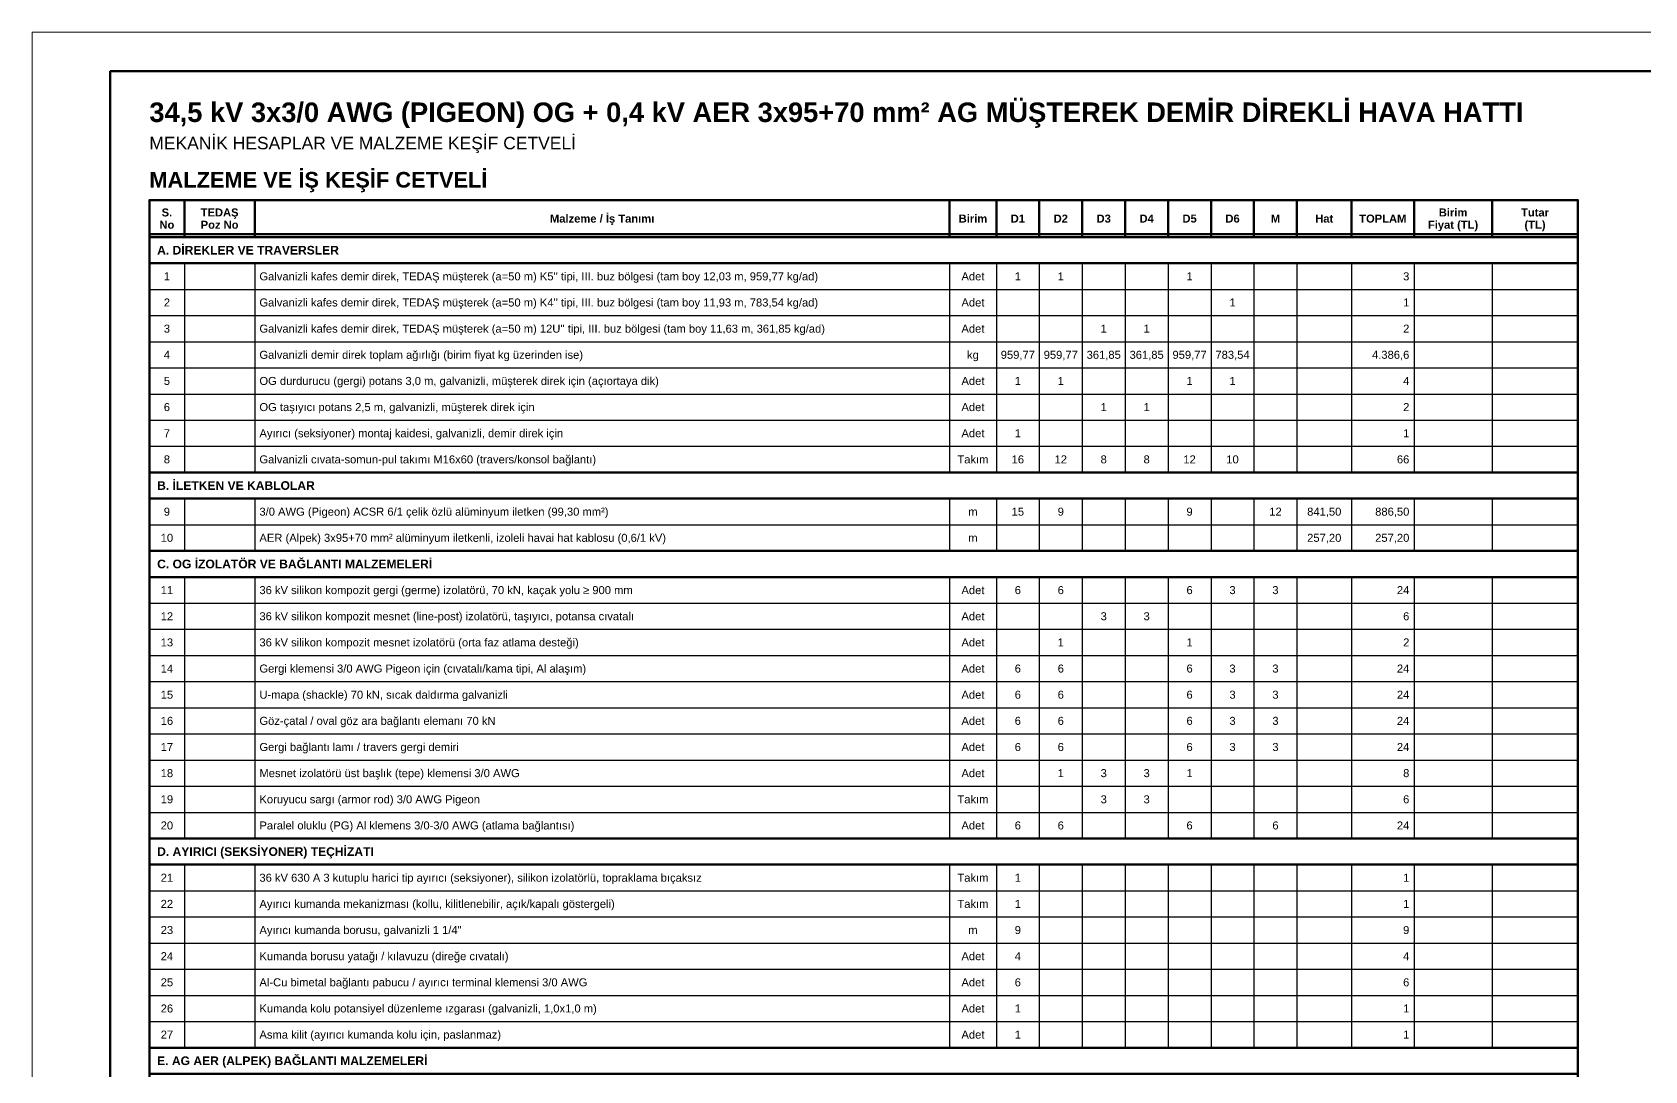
# Model space of a CAD drawing. Header units: millimetres. Extents: x 0 to 2439, y 0 to 841.
# Drawn here: x 1250 to 1663.1, y 574.9 to 841 of the extents above; entities that cross this region are included whole.
import ezdxf
from ezdxf.enums import TextEntityAlignment as Align

# ---------------------------------------------------------------- set-up
doc = ezdxf.new("R2010")
doc.units = ezdxf.units.MM
doc.header["$LTSCALE"] = 6
for name, color, linetype, lineweight in [('00-CERCEVE', 7, 'Continuous', 70), ('02-BASLIK', 7, 'Continuous', 50), ('42-TABLO', 7, 'Continuous', 25), ('43-TABLO-CERCEVE', 7, 'Continuous', 50)]:
    doc.layers.add(name, color=color, linetype=linetype, lineweight=lineweight)
doc.styles.add('TRK', font='arial.ttf', dxfattribs={"width": 0.9})
doc.styles.add('TRKB', font='arialbd.ttf', dxfattribs={"width": 0.9})

msp = doc.modelspace()

# ---------------------------------------------------------------- linework, layer by layer
at = {"layer": '00-CERCEVE', "lineweight": 18}
msp.add_lwpolyline([(1250, 0), (2439, 0), (2439, 841), (1250, 841)], close=True, dxfattribs=at)
at = {"layer": '00-CERCEVE'}
msp.add_lwpolyline([(1270, 10), (2429, 10), (2429, 831), (1270, 831)], close=True, dxfattribs=at)
at = {"layer": '42-TABLO'}
for p, q in [((1289, 781.8), (1289, 775.1)), ((1307, 781.8), (1307, 775.1)), ((1485, 781.8), (1485, 775.1)), ((1497, 781.8), (1497, 775.1)), ((1508, 781.8), (1508, 775.1)), ((1519, 781.8), (1519, 775.1)), ((1530, 781.8), (1530, 775.1)), ((1541, 781.8), (1541, 775.1)), ((1552, 781.8), (1552, 775.1)), ((1563, 781.8), (1563, 775.1)), ((1574, 781.8), (1574, 775.1)), ((1588, 781.8), (1588, 775.1)), ((1604, 781.8), (1604, 775.1)), ((1624, 781.8), (1624, 775.1)), ((1646, 781.8), (1646, 775.1)), ((1280, 775.1), (1646, 775.1)), ((1289, 775.1), (1289, 768.4)), ((1307, 775.1), (1307, 768.4)), ((1485, 775.1), (1485, 768.4)), ((1497, 775.1), (1497, 768.4)), ((1508, 775.1), (1508, 768.4)), ((1519, 775.1), (1519, 768.4)), ((1530, 775.1), (1530, 768.4)), ((1541, 775.1), (1541, 768.4)), ((1552, 775.1), (1552, 768.4)), ((1563, 775.1), (1563, 768.4)), ((1574, 775.1), (1574, 768.4)), ((1588, 775.1), (1588, 768.4)), ((1604, 775.1), (1604, 768.4)), ((1624, 775.1), (1624, 768.4)), ((1646, 775.1), (1646, 768.4)), ((1280, 768.4), (1646, 768.4)), ((1289, 768.4), (1289, 761.7)), ((1307, 768.4), (1307, 761.7)), ((1485, 768.4), (1485, 761.7)), ((1497, 768.4), (1497, 761.7)), ((1508, 768.4), (1508, 761.7)), ((1519, 768.4), (1519, 761.7)), ((1530, 768.4), (1530, 761.7)), ((1541, 768.4), (1541, 761.7)), ((1552, 768.4), (1552, 761.7)), ((1563, 768.4), (1563, 761.7)), ((1574, 768.4), (1574, 761.7)), ((1588, 768.4), (1588, 761.7)), ((1604, 768.4), (1604, 761.7)), ((1624, 768.4), (1624, 761.7)), ((1646, 768.4), (1646, 761.7)), ((1280, 761.7), (1646, 761.7)), ((1289, 761.7), (1289, 755)), ((1307, 761.7), (1307, 755)), ((1485, 761.7), (1485, 755)), ((1497, 761.7), (1497, 755)), ((1508, 761.7), (1508, 755)), ((1519, 761.7), (1519, 755)), ((1530, 761.7), (1530, 755)), ((1541, 761.7), (1541, 755)), ((1552, 761.7), (1552, 755)), ((1563, 761.7), (1563, 755)), ((1574, 761.7), (1574, 755)), ((1588, 761.7), (1588, 755)), ((1604, 761.7), (1604, 755)), ((1624, 761.7), (1624, 755)), ((1646, 761.7), (1646, 755)), ((1280, 755), (1646, 755)), ((1289, 755), (1289, 748.3)), ((1307, 755), (1307, 748.3)), ((1485, 755), (1485, 748.3)), ((1497, 755), (1497, 748.3)), ((1508, 755), (1508, 748.3)), ((1519, 755), (1519, 748.3)), ((1530, 755), (1530, 748.3)), ((1541, 755), (1541, 748.3)), ((1552, 755), (1552, 748.3)), ((1563, 755), (1563, 748.3)), ((1574, 755), (1574, 748.3)), ((1588, 755), (1588, 748.3)), ((1604, 755), (1604, 748.3)), ((1624, 755), (1624, 748.3)), ((1646, 755), (1646, 748.3)), ((1280, 748.3), (1646, 748.3)), ((1289, 748.3), (1289, 741.6)), ((1307, 748.3), (1307, 741.6)), ((1485, 748.3), (1485, 741.6)), ((1497, 748.3), (1497, 741.6)), ((1508, 748.3), (1508, 741.6)), ((1519, 748.3), (1519, 741.6)), ((1530, 748.3), (1530, 741.6)), ((1541, 748.3), (1541, 741.6)), ((1552, 748.3), (1552, 741.6)), ((1563, 748.3), (1563, 741.6)), ((1574, 748.3), (1574, 741.6)), ((1588, 748.3), (1588, 741.6)), ((1604, 748.3), (1604, 741.6)), ((1624, 748.3), (1624, 741.6)), ((1646, 748.3), (1646, 741.6)), ((1280, 741.6), (1646, 741.6)), ((1289, 741.6), (1289, 734.9)), ((1307, 741.6), (1307, 734.9)), ((1485, 741.6), (1485, 734.9)), ((1497, 741.6), (1497, 734.9)), ((1508, 741.6), (1508, 734.9)), ((1519, 741.6), (1519, 734.9)), ((1530, 741.6), (1530, 734.9)), ((1541, 741.6), (1541, 734.9)), ((1552, 741.6), (1552, 734.9)), ((1563, 741.6), (1563, 734.9)), ((1574, 741.6), (1574, 734.9)), ((1588, 741.6), (1588, 734.9)), ((1604, 741.6), (1604, 734.9)), ((1624, 741.6), (1624, 734.9)), ((1646, 741.6), (1646, 734.9)), ((1280, 734.9), (1646, 734.9)), ((1289, 734.9), (1289, 728.2)), ((1307, 734.9), (1307, 728.2)), ((1485, 734.9), (1485, 728.2)), ((1497, 734.9), (1497, 728.2)), ((1508, 734.9), (1508, 728.2)), ((1519, 734.9), (1519, 728.2)), ((1530, 734.9), (1530, 728.2)), ((1541, 734.9), (1541, 728.2)), ((1552, 734.9), (1552, 728.2)), ((1563, 734.9), (1563, 728.2)), ((1574, 734.9), (1574, 728.2)), ((1588, 734.9), (1588, 728.2)), ((1604, 734.9), (1604, 728.2)), ((1624, 734.9), (1624, 728.2)), ((1646, 734.9), (1646, 728.2)), ((1280, 728.2), (1646, 728.2)), ((1289, 721.5), (1289, 714.8)), ((1307, 721.5), (1307, 714.8)), ((1485, 721.5), (1485, 714.8)), ((1497, 721.5), (1497, 714.8)), ((1508, 721.5), (1508, 714.8)), ((1519, 721.5), (1519, 714.8)), ((1530, 721.5), (1530, 714.8)), ((1541, 721.5), (1541, 714.8)), ((1552, 721.5), (1552, 714.8)), ((1563, 721.5), (1563, 714.8)), ((1574, 721.5), (1574, 714.8)), ((1588, 721.5), (1588, 714.8)), ((1604, 721.5), (1604, 714.8)), ((1624, 721.5), (1624, 714.8)), ((1646, 721.5), (1646, 714.8)), ((1280, 714.8), (1646, 714.8)), ((1289, 714.8), (1289, 708.1)), ((1307, 714.8), (1307, 708.1)), ((1485, 714.8), (1485, 708.1)), ((1497, 714.8), (1497, 708.1)), ((1508, 714.8), (1508, 708.1)), ((1519, 714.8), (1519, 708.1)), ((1530, 714.8), (1530, 708.1)), ((1541, 714.8), (1541, 708.1)), ((1552, 714.8), (1552, 708.1)), ((1563, 714.8), (1563, 708.1)), ((1574, 714.8), (1574, 708.1)), ((1588, 714.8), (1588, 708.1)), ((1604, 714.8), (1604, 708.1)), ((1624, 714.8), (1624, 708.1)), ((1646, 714.8), (1646, 708.1)), ((1280, 708.1), (1646, 708.1)), ((1289, 701.4), (1289, 694.7)), ((1307, 701.4), (1307, 694.7)), ((1485, 701.4), (1485, 694.7)), ((1497, 701.4), (1497, 694.7)), ((1508, 701.4), (1508, 694.7)), ((1519, 701.4), (1519, 694.7)), ((1530, 701.4), (1530, 694.7)), ((1541, 701.4), (1541, 694.7)), ((1552, 701.4), (1552, 694.7)), ((1563, 701.4), (1563, 694.7)), ((1574, 701.4), (1574, 694.7)), ((1588, 701.4), (1588, 694.7)), ((1604, 701.4), (1604, 694.7)), ((1624, 701.4), (1624, 694.7)), ((1646, 701.4), (1646, 694.7)), ((1280, 694.7), (1646, 694.7)), ((1289, 694.7), (1289, 688)), ((1307, 694.7), (1307, 688)), ((1485, 694.7), (1485, 688)), ((1497, 694.7), (1497, 688)), ((1508, 694.7), (1508, 688)), ((1519, 694.7), (1519, 688)), ((1530, 694.7), (1530, 688)), ((1541, 694.7), (1541, 688)), ((1552, 694.7), (1552, 688)), ((1563, 694.7), (1563, 688)), ((1574, 694.7), (1574, 688)), ((1588, 694.7), (1588, 688)), ((1604, 694.7), (1604, 688)), ((1624, 694.7), (1624, 688)), ((1646, 694.7), (1646, 688)), ((1280, 688), (1646, 688)), ((1289, 688), (1289, 681.3)), ((1307, 688), (1307, 681.3)), ((1485, 688), (1485, 681.3)), ((1497, 688), (1497, 681.3)), ((1508, 688), (1508, 681.3)), ((1519, 688), (1519, 681.3)), ((1530, 688), (1530, 681.3)), ((1541, 688), (1541, 681.3)), ((1552, 688), (1552, 681.3)), ((1563, 688), (1563, 681.3)), ((1574, 688), (1574, 681.3)), ((1588, 688), (1588, 681.3)), ((1604, 688), (1604, 681.3)), ((1624, 688), (1624, 681.3)), ((1646, 688), (1646, 681.3)), ((1280, 681.3), (1646, 681.3)), ((1289, 681.3), (1289, 674.6)), ((1307, 681.3), (1307, 674.6)), ((1485, 681.3), (1485, 674.6)), ((1497, 681.3), (1497, 674.6)), ((1508, 681.3), (1508, 674.6)), ((1519, 681.3), (1519, 674.6)), ((1530, 681.3), (1530, 674.6)), ((1541, 681.3), (1541, 674.6)), ((1552, 681.3), (1552, 674.6)), ((1563, 681.3), (1563, 674.6)), ((1574, 681.3), (1574, 674.6)), ((1588, 681.3), (1588, 674.6)), ((1604, 681.3), (1604, 674.6)), ((1624, 681.3), (1624, 674.6)), ((1646, 681.3), (1646, 674.6)), ((1280, 674.6), (1646, 674.6)), ((1289, 674.6), (1289, 667.9)), ((1307, 674.6), (1307, 667.9)), ((1485, 674.6), (1485, 667.9)), ((1497, 674.6), (1497, 667.9)), ((1508, 674.6), (1508, 667.9)), ((1519, 674.6), (1519, 667.9)), ((1530, 674.6), (1530, 667.9)), ((1541, 674.6), (1541, 667.9)), ((1552, 674.6), (1552, 667.9)), ((1563, 674.6), (1563, 667.9)), ((1574, 674.6), (1574, 667.9)), ((1588, 674.6), (1588, 667.9)), ((1604, 674.6), (1604, 667.9)), ((1624, 674.6), (1624, 667.9)), ((1646, 674.6), (1646, 667.9)), ((1280, 667.9), (1646, 667.9)), ((1289, 667.9), (1289, 661.2)), ((1307, 667.9), (1307, 661.2)), ((1485, 667.9), (1485, 661.2)), ((1497, 667.9), (1497, 661.2)), ((1508, 667.9), (1508, 661.2)), ((1519, 667.9), (1519, 661.2)), ((1530, 667.9), (1530, 661.2)), ((1541, 667.9), (1541, 661.2)), ((1552, 667.9), (1552, 661.2)), ((1563, 667.9), (1563, 661.2)), ((1574, 667.9), (1574, 661.2)), ((1588, 667.9), (1588, 661.2)), ((1604, 667.9), (1604, 661.2)), ((1624, 667.9), (1624, 661.2)), ((1646, 667.9), (1646, 661.2)), ((1280, 661.2), (1646, 661.2)), ((1289, 661.2), (1289, 654.5)), ((1307, 661.2), (1307, 654.5)), ((1485, 661.2), (1485, 654.5)), ((1497, 661.2), (1497, 654.5)), ((1508, 661.2), (1508, 654.5)), ((1519, 661.2), (1519, 654.5)), ((1530, 661.2), (1530, 654.5)), ((1541, 661.2), (1541, 654.5)), ((1552, 661.2), (1552, 654.5)), ((1563, 661.2), (1563, 654.5)), ((1574, 661.2), (1574, 654.5)), ((1588, 661.2), (1588, 654.5)), ((1604, 661.2), (1604, 654.5)), ((1624, 661.2), (1624, 654.5)), ((1646, 661.2), (1646, 654.5)), ((1280, 654.5), (1646, 654.5)), ((1289, 654.5), (1289, 647.8)), ((1307, 654.5), (1307, 647.8)), ((1485, 654.5), (1485, 647.8)), ((1497, 654.5), (1497, 647.8)), ((1508, 654.5), (1508, 647.8)), ((1519, 654.5), (1519, 647.8)), ((1530, 654.5), (1530, 647.8)), ((1541, 654.5), (1541, 647.8)), ((1552, 654.5), (1552, 647.8)), ((1563, 654.5), (1563, 647.8)), ((1574, 654.5), (1574, 647.8)), ((1588, 654.5), (1588, 647.8)), ((1604, 654.5), (1604, 647.8)), ((1624, 654.5), (1624, 647.8)), ((1646, 654.5), (1646, 647.8)), ((1280, 647.8), (1646, 647.8)), ((1289, 647.8), (1289, 641.1)), ((1307, 647.8), (1307, 641.1)), ((1485, 647.8), (1485, 641.1)), ((1497, 647.8), (1497, 641.1)), ((1508, 647.8), (1508, 641.1)), ((1519, 647.8), (1519, 641.1)), ((1530, 647.8), (1530, 641.1)), ((1541, 647.8), (1541, 641.1)), ((1552, 647.8), (1552, 641.1)), ((1563, 647.8), (1563, 641.1)), ((1574, 647.8), (1574, 641.1)), ((1588, 647.8), (1588, 641.1)), ((1604, 647.8), (1604, 641.1)), ((1624, 647.8), (1624, 641.1)), ((1646, 647.8), (1646, 641.1)), ((1280, 641.1), (1646, 641.1)), ((1289, 641.1), (1289, 634.4)), ((1307, 641.1), (1307, 634.4)), ((1485, 641.1), (1485, 634.4)), ((1497, 641.1), (1497, 634.4)), ((1508, 641.1), (1508, 634.4)), ((1519, 641.1), (1519, 634.4)), ((1530, 641.1), (1530, 634.4)), ((1541, 641.1), (1541, 634.4)), ((1552, 641.1), (1552, 634.4)), ((1563, 641.1), (1563, 634.4)), ((1574, 641.1), (1574, 634.4)), ((1588, 641.1), (1588, 634.4)), ((1604, 641.1), (1604, 634.4)), ((1624, 641.1), (1624, 634.4)), ((1646, 641.1), (1646, 634.4)), ((1280, 634.4), (1646, 634.4)), ((1289, 627.7), (1289, 621)), ((1307, 627.7), (1307, 621)), ((1485, 627.7), (1485, 621)), ((1497, 627.7), (1497, 621)), ((1508, 627.7), (1508, 621)), ((1519, 627.7), (1519, 621)), ((1530, 627.7), (1530, 621)), ((1541, 627.7), (1541, 621)), ((1552, 627.7), (1552, 621)), ((1563, 627.7), (1563, 621)), ((1574, 627.7), (1574, 621)), ((1588, 627.7), (1588, 621)), ((1604, 627.7), (1604, 621)), ((1624, 627.7), (1624, 621)), ((1646, 627.7), (1646, 621)), ((1280, 621), (1646, 621)), ((1289, 621), (1289, 614.3)), ((1307, 621), (1307, 614.3)), ((1485, 621), (1485, 614.3)), ((1497, 621), (1497, 614.3)), ((1508, 621), (1508, 614.3)), ((1519, 621), (1519, 614.3)), ((1530, 621), (1530, 614.3)), ((1541, 621), (1541, 614.3)), ((1552, 621), (1552, 614.3)), ((1563, 621), (1563, 614.3)), ((1574, 621), (1574, 614.3)), ((1588, 621), (1588, 614.3)), ((1604, 621), (1604, 614.3)), ((1624, 621), (1624, 614.3)), ((1646, 621), (1646, 614.3)), ((1280, 614.3), (1646, 614.3)), ((1289, 614.3), (1289, 607.6)), ((1307, 614.3), (1307, 607.6)), ((1485, 614.3), (1485, 607.6)), ((1497, 614.3), (1497, 607.6)), ((1508, 614.3), (1508, 607.6)), ((1519, 614.3), (1519, 607.6)), ((1530, 614.3), (1530, 607.6)), ((1541, 614.3), (1541, 607.6)), ((1552, 614.3), (1552, 607.6)), ((1563, 614.3), (1563, 607.6)), ((1574, 614.3), (1574, 607.6)), ((1588, 614.3), (1588, 607.6)), ((1604, 614.3), (1604, 607.6)), ((1624, 614.3), (1624, 607.6)), ((1646, 614.3), (1646, 607.6)), ((1280, 607.6), (1646, 607.6)), ((1289, 607.6), (1289, 600.9)), ((1307, 607.6), (1307, 600.9)), ((1485, 607.6), (1485, 600.9)), ((1497, 607.6), (1497, 600.9)), ((1508, 607.6), (1508, 600.9)), ((1519, 607.6), (1519, 600.9)), ((1530, 607.6), (1530, 600.9)), ((1541, 607.6), (1541, 600.9)), ((1552, 607.6), (1552, 600.9)), ((1563, 607.6), (1563, 600.9)), ((1574, 607.6), (1574, 600.9)), ((1588, 607.6), (1588, 600.9)), ((1604, 607.6), (1604, 600.9)), ((1624, 607.6), (1624, 600.9)), ((1646, 607.6), (1646, 600.9)), ((1280, 600.9), (1646, 600.9)), ((1289, 600.9), (1289, 594.2)), ((1307, 600.9), (1307, 594.2)), ((1485, 600.9), (1485, 594.2)), ((1497, 600.9), (1497, 594.2)), ((1508, 600.9), (1508, 594.2)), ((1519, 600.9), (1519, 594.2)), ((1530, 600.9), (1530, 594.2)), ((1541, 600.9), (1541, 594.2)), ((1552, 600.9), (1552, 594.2)), ((1563, 600.9), (1563, 594.2)), ((1574, 600.9), (1574, 594.2)), ((1588, 600.9), (1588, 594.2)), ((1604, 600.9), (1604, 594.2)), ((1624, 600.9), (1624, 594.2)), ((1646, 600.9), (1646, 594.2)), ((1280, 594.2), (1646, 594.2)), ((1289, 594.2), (1289, 587.5)), ((1307, 594.2), (1307, 587.5)), ((1485, 594.2), (1485, 587.5)), ((1497, 594.2), (1497, 587.5)), ((1508, 594.2), (1508, 587.5)), ((1519, 594.2), (1519, 587.5)), ((1530, 594.2), (1530, 587.5)), ((1541, 594.2), (1541, 587.5)), ((1552, 594.2), (1552, 587.5)), ((1563, 594.2), (1563, 587.5)), ((1574, 594.2), (1574, 587.5)), ((1588, 594.2), (1588, 587.5)), ((1604, 594.2), (1604, 587.5)), ((1624, 594.2), (1624, 587.5)), ((1646, 594.2), (1646, 587.5)), ((1280, 587.5), (1646, 587.5)), ((1289, 587.5), (1289, 580.8)), ((1307, 587.5), (1307, 580.8)), ((1485, 587.5), (1485, 580.8)), ((1497, 587.5), (1497, 580.8)), ((1508, 587.5), (1508, 580.8)), ((1519, 587.5), (1519, 580.8)), ((1530, 587.5), (1530, 580.8)), ((1541, 587.5), (1541, 580.8)), ((1552, 587.5), (1552, 580.8)), ((1563, 587.5), (1563, 580.8)), ((1574, 587.5), (1574, 580.8)), ((1588, 587.5), (1588, 580.8)), ((1604, 587.5), (1604, 580.8)), ((1624, 587.5), (1624, 580.8)), ((1646, 587.5), (1646, 580.8)), ((1280, 580.8), (1646, 580.8))]:
    msp.add_line(p, q, dxfattribs=at)
at = {"layer": '43-TABLO-CERCEVE'}
for p, q in [((1280, 798), (1280, 306.1)), ((1289, 798), (1289, 788.5)), ((1307, 798), (1307, 788.5)), ((1485, 798), (1485, 788.5)), ((1497, 798), (1497, 788.5)), ((1508, 798), (1508, 788.5)), ((1519, 798), (1519, 788.5)), ((1530, 798), (1530, 788.5)), ((1541, 798), (1541, 788.5)), ((1552, 798), (1552, 788.5)), ((1563, 798), (1563, 788.5)), ((1574, 798), (1574, 788.5)), ((1588, 798), (1588, 788.5)), ((1604, 798), (1604, 788.5)), ((1624, 798), (1624, 788.5)), ((1646, 798), (1646, 788.5)), ((1646, 798), (1646, 306.1)), ((1280, 789.3), (1646, 789.3))]:
    msp.add_line(p, q, dxfattribs=at)
for points in [[(1280, 788.5), (1646, 788.5), (1646, 798), (1280, 798)], [(1280, 781.8), (1646, 781.8), (1646, 788.5), (1280, 788.5)], [(1280, 721.5), (1646, 721.5), (1646, 728.2), (1280, 728.2)], [(1280, 701.4), (1646, 701.4), (1646, 708.1), (1280, 708.1)], [(1280, 627.7), (1646, 627.7), (1646, 634.4), (1280, 634.4)], [(1280, 574.1), (1646, 574.1), (1646, 580.8), (1280, 580.8)]]:
    msp.add_lwpolyline(points, close=True, dxfattribs=at)

# ---------------------------------------------------------------- texts
at = {"layer": '02-BASLIK'}
for s, height, style, p in [('34,5 kV 3x3/0 AWG (PIGEON) OG + 0,4 kV AER 3x95+70 mm² AG MÜŞTEREK DEMİR DİREKLİ HAVA HATTI', 5, 'TRKB', (1280, 818)), ('MEKANİK HESAPLAR VE MALZEME KEŞİF CETVELİ', 3.2, 'TRK', (1280, 811))]:
    msp.add_text(s, height=height, dxfattribs=dict(at, style=style)).set_placement(p)
at = {"layer": '02-BASLIK', "style": 'TRKB'}
msp.add_text('MALZEME VE İŞ KEŞİF CETVELİ', height=4, dxfattribs=at).set_placement((1280, 800), align=Align.BOTTOM_LEFT)
at = {"layer": '42-TABLO'}
for s, style, p in [('S.', 'TRKB', (1284.5, 794.82)), ('TEDAŞ', 'TRKB', (1298, 794.82)), ('Malzeme / İş Tanımı', 'TRKB', (1396, 793.25)), ('Birim', 'TRKB', (1491, 793.25)), ('D1', 'TRKB', (1502.5, 793.25)), ('D2', 'TRKB', (1513.5, 793.25)), ('D3', 'TRKB', (1524.5, 793.25)), ('D4', 'TRKB', (1535.5, 793.25)), ('D5', 'TRKB', (1546.5, 793.25)), ('D6', 'TRKB', (1557.5, 793.25)), ('M', 'TRKB', (1568.5, 793.25)), ('Hat', 'TRKB', (1581, 793.25)), ('TOPLAM', 'TRKB', (1596, 793.25)), ('Birim', 'TRKB', (1614, 794.82)), ('Tutar', 'TRKB', (1635, 794.82)), ('No', 'TRKB', (1284.5, 791.67)), ('Poz No', 'TRKB', (1298, 791.67)), ('Fiyat (TL)', 'TRKB', (1614, 791.67)), ('(TL)', 'TRKB', (1635, 791.67)), ('1', 'TRK', (1284.5, 778.45)), ('Adet', 'TRK', (1491, 778.45)), ('1', 'TRK', (1502.5, 778.45)), ('1', 'TRK', (1513.5, 778.45)), ('1', 'TRK', (1546.5, 778.45)), ('2', 'TRK', (1284.5, 771.75)), ('Adet', 'TRK', (1491, 771.75)), ('1', 'TRK', (1557.5, 771.75)), ('3', 'TRK', (1284.5, 765.05)), ('Adet', 'TRK', (1491, 765.05)), ('1', 'TRK', (1524.5, 765.05)), ('1', 'TRK', (1535.5, 765.05)), ('4', 'TRK', (1284.5, 758.35)), ('kg', 'TRK', (1491, 758.35)), ('959,77', 'TRK', (1502.5, 758.35)), ('959,77', 'TRK', (1513.5, 758.35)), ('361,85', 'TRK', (1524.5, 758.35)), ('361,85', 'TRK', (1535.5, 758.35)), ('959,77', 'TRK', (1546.5, 758.35)), ('783,54', 'TRK', (1557.5, 758.35)), ('5', 'TRK', (1284.5, 751.65)), ('Adet', 'TRK', (1491, 751.65)), ('1', 'TRK', (1502.5, 751.65)), ('1', 'TRK', (1513.5, 751.65)), ('1', 'TRK', (1546.5, 751.65)), ('1', 'TRK', (1557.5, 751.65)), ('6', 'TRK', (1284.5, 744.95)), ('Adet', 'TRK', (1491, 744.95)), ('1', 'TRK', (1524.5, 744.95)), ('1', 'TRK', (1535.5, 744.95)), ('7', 'TRK', (1284.5, 738.25)), ('Adet', 'TRK', (1491, 738.25)), ('1', 'TRK', (1502.5, 738.25)), ('8', 'TRK', (1284.5, 731.55)), ('Takım', 'TRK', (1491, 731.55)), ('16', 'TRK', (1502.5, 731.55)), ('12', 'TRK', (1513.5, 731.55)), ('8', 'TRK', (1524.5, 731.55)), ('8', 'TRK', (1535.5, 731.55)), ('12', 'TRK', (1546.5, 731.55)), ('10', 'TRK', (1557.5, 731.55)), ('9', 'TRK', (1284.5, 718.15)), ('15', 'TRK', (1502.5, 718.15)), ('9', 'TRK', (1513.5, 718.15)), ('9', 'TRK', (1546.5, 718.15)), ('12', 'TRK', (1568.5, 718.15)), ('841,50', 'TRK', (1581, 718.15)), ('m', 'TRK', (1491, 718.15)), ('10', 'TRK', (1284.5, 711.45)), ('m', 'TRK', (1491, 711.45)), ('257,20', 'TRK', (1581, 711.45)), ('11', 'TRK', (1284.5, 698.05)), ('Adet', 'TRK', (1491, 698.05)), ('6', 'TRK', (1502.5, 698.05)), ('6', 'TRK', (1513.5, 698.05)), ('6', 'TRK', (1546.5, 698.05)), ('3', 'TRK', (1557.5, 698.05)), ('3', 'TRK', (1568.5, 698.05)), ('12', 'TRK', (1284.5, 691.35)), ('Adet', 'TRK', (1491, 691.35)), ('3', 'TRK', (1524.5, 691.35)), ('3', 'TRK', (1535.5, 691.35)), ('Adet', 'TRK', (1491, 684.65)), ('13', 'TRK', (1284.5, 684.65)), ('1', 'TRK', (1513.5, 684.65)), ('1', 'TRK', (1546.5, 684.65)), ('14', 'TRK', (1284.5, 677.95)), ('Adet', 'TRK', (1491, 677.95)), ('6', 'TRK', (1502.5, 677.95)), ('6', 'TRK', (1513.5, 677.95)), ('6', 'TRK', (1546.5, 677.95)), ('3', 'TRK', (1557.5, 677.95)), ('3', 'TRK', (1568.5, 677.95)), ('15', 'TRK', (1284.5, 671.25)), ('Adet', 'TRK', (1491, 671.25)), ('6', 'TRK', (1502.5, 671.25)), ('6', 'TRK', (1513.5, 671.25)), ('6', 'TRK', (1546.5, 671.25)), ('3', 'TRK', (1557.5, 671.25)), ('3', 'TRK', (1568.5, 671.25)), ('16', 'TRK', (1284.5, 664.55)), ('Adet', 'TRK', (1491, 664.55)), ('6', 'TRK', (1502.5, 664.55)), ('6', 'TRK', (1513.5, 664.55)), ('6', 'TRK', (1546.5, 664.55)), ('3', 'TRK', (1557.5, 664.55)), ('3', 'TRK', (1568.5, 664.55)), ('17', 'TRK', (1284.5, 657.85)), ('Adet', 'TRK', (1491, 657.85)), ('6', 'TRK', (1502.5, 657.85)), ('6', 'TRK', (1513.5, 657.85)), ('6', 'TRK', (1546.5, 657.85)), ('3', 'TRK', (1557.5, 657.85)), ('3', 'TRK', (1568.5, 657.85)), ('18', 'TRK', (1284.5, 651.15)), ('Adet', 'TRK', (1491, 651.15)), ('1', 'TRK', (1513.5, 651.15)), ('3', 'TRK', (1524.5, 651.15)), ('3', 'TRK', (1535.5, 651.15)), ('1', 'TRK', (1546.5, 651.15)), ('19', 'TRK', (1284.5, 644.45)), ('Takım', 'TRK', (1491, 644.45)), ('3', 'TRK', (1524.5, 644.45)), ('3', 'TRK', (1535.5, 644.45)), ('20', 'TRK', (1284.5, 637.75)), ('Adet', 'TRK', (1491, 637.75)), ('6', 'TRK', (1502.5, 637.75)), ('6', 'TRK', (1513.5, 637.75)), ('6', 'TRK', (1546.5, 637.75)), ('6', 'TRK', (1568.5, 637.75)), ('21', 'TRK', (1284.5, 624.35)), ('Takım', 'TRK', (1491, 624.35)), ('1', 'TRK', (1502.5, 624.35)), ('22', 'TRK', (1284.5, 617.65)), ('Takım', 'TRK', (1491, 617.65)), ('1', 'TRK', (1502.5, 617.65)), ('23', 'TRK', (1284.5, 610.95)), ('m', 'TRK', (1491, 610.95)), ('9', 'TRK', (1502.5, 610.95)), ('24', 'TRK', (1284.5, 604.25)), ('Adet', 'TRK', (1491, 604.25)), ('4', 'TRK', (1502.5, 604.25)), ('25', 'TRK', (1284.5, 597.55)), ('Adet', 'TRK', (1491, 597.55)), ('6', 'TRK', (1502.5, 597.55)), ('26', 'TRK', (1284.5, 590.85)), ('Adet', 'TRK', (1491, 590.85)), ('1', 'TRK', (1502.5, 590.85)), ('27', 'TRK', (1284.5, 584.15)), ('Adet', 'TRK', (1491, 584.15)), ('1', 'TRK', (1502.5, 584.15))]:
    msp.add_text(s, height=2.05, dxfattribs=dict(at, style=style)).set_placement(p, align=Align.MIDDLE_CENTER)
for s, height, style, p in [('A. DİREKLER VE TRAVERSLER', 2.214, 'TRKB', (1282, 785.15)), ("Galvanizli kafes demir direk, TEDAŞ müşterek (a=50 m) K5'' tipi, III. buz bölgesi (tam boy 12,03 m, 959,77 kg/ad)", 2.05, 'TRK', (1308.2, 778.45)), ("Galvanizli kafes demir direk, TEDAŞ müşterek (a=50 m) K4'' tipi, III. buz bölgesi (tam boy 11,93 m, 783,54 kg/ad)", 2.05, 'TRK', (1308.2, 771.75)), ("Galvanizli kafes demir direk, TEDAŞ müşterek (a=50 m) 12U'' tipi, III. buz bölgesi (tam boy 11,63 m, 361,85 kg/ad)", 2.05, 'TRK', (1308.2, 765.05)), ('Galvanizli demir direk toplam ağırlığı (birim fiyat kg üzerinden ise)', 2.05, 'TRK', (1308.2, 758.35)), ('OG durdurucu (gergi) potans 3,0 m, galvanizli, müşterek direk için (açıortaya dik)', 2.05, 'TRK', (1308.2, 751.65)), ('OG taşıyıcı potans 2,5 m, galvanizli, müşterek direk için', 2.05, 'TRK', (1308.2, 744.95)), ('Ayırıcı (seksiyoner) montaj kaidesi, galvanizli, demir direk için', 2.05, 'TRK', (1308.2, 738.25)), ('Galvanizli cıvata-somun-pul takımı M16x60 (travers/konsol bağlantı)', 2.05, 'TRK', (1308.2, 731.55)), ('B. İLETKEN VE KABLOLAR', 2.214, 'TRKB', (1282, 724.85)), ('3/0 AWG (Pigeon) ACSR 6/1 çelik özlü alüminyum iletken (99,30 mm²)', 2.05, 'TRK', (1308.2, 718.15)), ('AER (Alpek) 3x95+70 mm² alüminyum iletkenli, izoleli havai hat kablosu (0,6/1 kV)', 2.05, 'TRK', (1308.2, 711.45)), ('C. OG İZOLATÖR VE BAĞLANTI MALZEMELERİ', 2.214, 'TRKB', (1282, 704.75)), ('36 kV silikon kompozit gergi (germe) izolatörü, 70 kN, kaçak yolu ≥ 900 mm', 2.05, 'TRK', (1308.2, 698.05)), ('36 kV silikon kompozit mesnet (line-post) izolatörü, taşıyıcı, potansa cıvatalı', 2.05, 'TRK', (1308.2, 691.35)), ('36 kV silikon kompozit mesnet izolatörü (orta faz atlama desteği)', 2.05, 'TRK', (1308.2, 684.65)), ('Gergi klemensi 3/0 AWG Pigeon için (cıvatalı/kama tipi, Al alaşım)', 2.05, 'TRK', (1308.2, 677.95)), ('U-mapa (shackle) 70 kN, sıcak daldırma galvanizli', 2.05, 'TRK', (1308.2, 671.25)), ('Göz-çatal / oval göz ara bağlantı elemanı 70 kN', 2.05, 'TRK', (1308.2, 664.55)), ('Gergi bağlantı lamı / travers gergi demiri', 2.05, 'TRK', (1308.2, 657.85)), ('Mesnet izolatörü üst başlık (tepe) klemensi 3/0 AWG', 2.05, 'TRK', (1308.2, 651.15)), ('Koruyucu sargı (armor rod) 3/0 AWG Pigeon', 2.05, 'TRK', (1308.2, 644.45)), ('Paralel oluklu (PG) Al klemens 3/0-3/0 AWG (atlama bağlantısı)', 2.05, 'TRK', (1308.2, 637.75)), ('D. AYIRICI (SEKSİYONER) TEÇHİZATI', 2.214, 'TRKB', (1282, 631.05)), ('36 kV 630 A 3 kutuplu harici tip ayırıcı (seksiyoner), silikon izolatörlü, topraklama bıçaksız', 2.05, 'TRK', (1308.2, 624.35)), ('Ayırıcı kumanda mekanizması (kollu, kilitlenebilir, açık/kapalı göstergeli)', 2.05, 'TRK', (1308.2, 617.65)), ('Ayırıcı kumanda borusu, galvanizli 1 1/4"', 2.05, 'TRK', (1308.2, 610.95)), ('Kumanda borusu yatağı / kılavuzu (direğe cıvatalı)', 2.05, 'TRK', (1308.2, 604.25)), ('Al-Cu bimetal bağlantı pabucu / ayırıcı terminal klemensi 3/0 AWG', 2.05, 'TRK', (1308.2, 597.55)), ('Kumanda kolu potansiyel düzenleme ızgarası (galvanizli, 1,0x1,0 m)', 2.05, 'TRK', (1308.2, 590.85)), ('Asma kilit (ayırıcı kumanda kolu için, paslanmaz)', 2.05, 'TRK', (1308.2, 584.15)), ('E. AG AER (ALPEK) BAĞLANTI MALZEMELERİ', 2.214, 'TRKB', (1282, 577.45))]:
    msp.add_text(s, height=height, dxfattribs=dict(at, style=style)).set_placement(p, align=Align.MIDDLE_LEFT)
at = {"layer": '42-TABLO', "style": 'TRK'}
for s, p in [('3', (1602.8, 778.45)), ('1', (1602.8, 771.75)), ('2', (1602.8, 765.05)), ('4.386,6', (1602.8, 758.35)), ('4', (1602.8, 751.65)), ('2', (1602.8, 744.95)), ('1', (1602.8, 738.25)), ('66', (1602.8, 731.55)), ('886,50', (1602.8, 718.15)), ('257,20', (1602.8, 711.45)), ('24', (1602.8, 698.05)), ('6', (1602.8, 691.35)), ('2', (1602.8, 684.65)), ('24', (1602.8, 677.95)), ('24', (1602.8, 671.25)), ('24', (1602.8, 664.55)), ('24', (1602.8, 657.85)), ('8', (1602.8, 651.15)), ('6', (1602.8, 644.45)), ('24', (1602.8, 637.75)), ('1', (1602.8, 624.35)), ('1', (1602.8, 617.65)), ('9', (1602.8, 610.95)), ('4', (1602.8, 604.25)), ('6', (1602.8, 597.55)), ('1', (1602.8, 590.85)), ('1', (1602.8, 584.15))]:
    msp.add_text(s, height=2.05, dxfattribs=at).set_placement(p, align=Align.MIDDLE_RIGHT)

doc.saveas('drawing.dxf')
